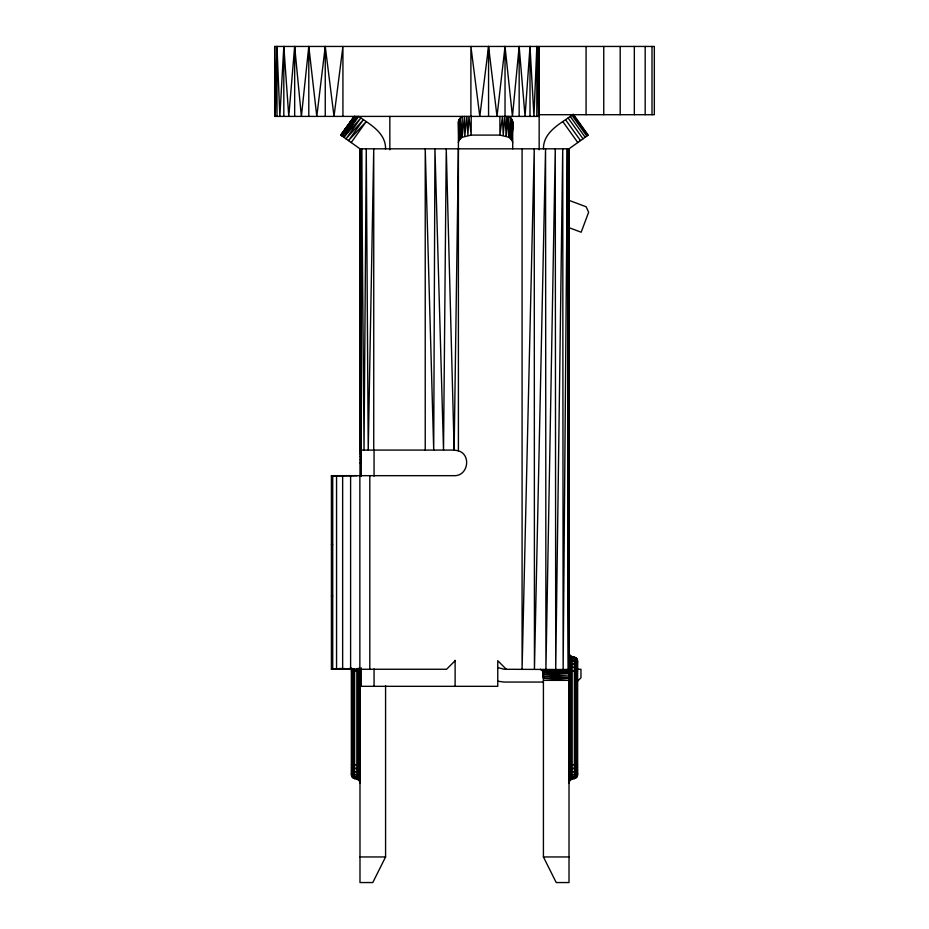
<?xml version="1.0" encoding="UTF-8"?>
<svg xmlns="http://www.w3.org/2000/svg" width="929" height="929" viewBox="0 0 929 929"><rect width="100%" height="100%" fill="white"/><g stroke="black" fill="none" stroke-linecap="round" stroke-linejoin="round"><path stroke-width="1.39" d="M359.86 669.263L359.86 475.671M373.737 450.077L373.737 148.826L368.232 450.077L366.27 148.826L364.029 450.077L361.59 148.826L361.265 476.171M369.8 669.263L369.8 475.671M543.419 670.993L543.419 678.251L569.012 680.353L543.419 680.353M543.419 148.826C543.36 131.279 561.337 123.278 573.309 114.279L588.208 135.088L569.012 148.826L569.012 678.135L543.419 678.251L542.896 671.307L540.306 669.263M354.158 116.404L340.792 135.088L359.987 148.826L569.012 148.826L569.012 678.135L543.407 676.266L569.001 676.057L543.349 674.349L568.966 673.769L543.198 672.677L568.85 671.876L542.896 671.307L568.618 670.448L567.41 148.826L563.148 669.263L562.73 148.826L555.728 669.263L555.263 148.826L545.927 669.263L545.555 148.826L534.442 669.263L534.233 148.826L522.086 669.263L522.086 148.826M361.59 148.826L360.557 450.077L359.987 148.826L359.987 475.915M458.403 142.543L458.845 140.604L462.154 137.271L462.236 116.404L458.856 119.771L458.403 121.722L458.403 450.809C471.677 454.885 467.949 476.287 454.142 475.671L331.409 475.671L331.409 669.263L446.582 669.263L455.117 660.728M568.083 541.433L569.012 494.809M458.403 450.809L454.142 450.077L458.403 148.826M458.403 121.722L458.845 140.604L458.856 119.771L460.122 138.816L460.157 117.96L462.154 137.271L471.2 135.088L499.907 135.088L508.953 137.271L510.95 117.96L510.985 138.816L512.262 119.771L512.262 140.604L508.953 137.271L508.871 116.404C517.801 121.85 509.417 134.577 512.703 142.543M342.929 116.404L342.929 46.45L334.01 116.404L325.255 46.45L316.801 116.404L308.8 46.45L301.379 116.404L294.667 46.45L288.78 116.404L283.821 46.45L279.861 116.404L276.993 46.45L275.251 116.404L274.67 46.45L654.33 46.45L654.33 114.708L573.611 114.708M499.907 116.404L499.907 135.088L502.461 116.404L503.216 135.344L504.761 116.404L506.305 136.087L506.828 116.404M539.157 149.778L539.157 46.45L538.565 116.404L536.823 46.45L533.954 116.404L530.006 46.45L525.048 116.404L519.16 46.45L512.448 116.404L505.028 46.45L497.015 116.404L488.561 46.45L479.805 116.404L470.898 46.45L470.898 116.404M506.305 136.087L507.884 116.404L508.953 137.271M568.989 556.901L568.966 497.212L569.012 558.828L568.966 497.236M462.154 137.271L464.512 116.404L464.802 136.087L466.846 116.404L467.891 135.344L468.924 116.404L471.2 135.088L471.2 116.404M569.012 783.159L569.012 652.622M569.163 782.055C570.197 777.457 577.757 780.139 577.548 774.623L577.548 661.158C577.757 655.642 570.197 658.324 569.163 653.726M569.012 782.532C568.885 776.841 577.664 779.988 577.548 774.287M569.012 780.697C569.14 775.367 577.42 778.641 577.548 773.311M569.012 777.782C569.593 773.091 576.967 776.435 577.548 771.755M569.012 773.985C570.278 770.28 576.282 773.427 577.548 769.723M568.769 554.543L568.769 499.117M385.581 685.672L385.581 856.956L372.784 882.55L359.987 882.55L359.987 668.59M569.012 769.56L577.548 767.354M351.197 142.543L366.096 121.722L348.503 140.604L363.367 119.771L345.994 138.816L360.835 117.96L343.835 137.271L357.584 116.404L342.186 136.087L355.284 116.404L341.14 135.344L354.448 116.404L340.792 135.088L354.39 116.404L342.801 132.975M343.835 137.271L358.664 116.404C370.114 124.416 385.732 132.719 385.581 148.826M342.778 133.114L353.415 118.633M342.186 136.087L356.631 116.404M567.851 501.021L568.362 500.429M348.468 669.263L349.385 668.346M577.548 681.201L580.962 677.787L580.962 669.263L578.059 669.263M568.234 669.554L542.408 670.262L568.618 670.448L567.41 148.826L568.234 669.554L504.168 669.263L497.77 667.545M331.409 669.263L348.921 668.81L339.491 668.439M539.157 114.708L572.717 114.708M539.157 116.404L274.67 116.404L274.67 46.45M359.987 450.077L454.386 450.077M359.987 450.519L361.265 450.519M359.987 451.796L361.265 451.796M359.987 453.828L361.265 453.828M359.987 456.476L361.265 456.476M359.987 459.565L361.265 459.565M359.987 462.874L361.265 462.874M331.409 475.962L357.003 475.671M331.409 544.742L332.71 544.742M331.409 595.93L332.71 595.93M351.452 670.97L359.987 670.97M569.012 670.97L577.548 670.97M543.337 682.06L504.168 682.06L497.549 681.189M351.452 764.811L359.987 764.811M569.012 764.811L577.548 764.811M359.987 856.956L385.581 856.956M543.419 671.156L543.419 856.956L569.012 856.956M351.452 668.427L351.452 774.623C351.255 780.441 360.197 777.341 359.987 783.159M569.012 200.362L586.129 206.761L588.638 212.253L581.171 232.227L569.012 227.686M506.305 669.263L497.77 660.728L497.77 686.322L361.265 686.322L361.265 667.835M567.851 552.616L568.362 553.219M572.961 114.534L587.86 135.344M571.916 115.277L586.814 136.087M570.267 116.462L585.165 137.271M568.107 118.006L583.006 138.816M565.598 119.795L580.497 140.604M562.904 121.722L577.803 142.543M568.014 552.743L568.873 555.275L568.769 499.105L568.571 553.719L568.362 500.429M577.548 668.427L569.012 666.221M359.987 769.56L351.452 767.354M543.419 856.956L556.216 882.55L569.012 882.55L569.012 148.826M577.548 666.058C576.282 662.354 570.278 665.501 569.012 661.796M359.987 773.985C358.722 770.28 352.718 773.427 351.452 769.723M577.548 664.026C576.967 659.335 569.593 662.679 569.012 657.999M359.987 777.782C359.407 773.091 352.033 776.435 351.452 771.755M577.548 662.47C577.42 657.14 569.14 660.403 569.012 655.084M359.987 780.697C359.86 775.367 351.58 778.641 351.452 773.311M577.548 661.483C577.664 655.793 568.885 658.94 569.012 653.25M359.987 782.532C360.115 776.841 351.336 779.988 351.452 774.287M454.142 450.077L446.257 148.826L443.528 450.077L434.946 148.826L433.715 450.077L425.227 148.826L425.227 450.077M359.987 148.826L360.127 450.077M652.007 46.45L652.007 114.708M645.179 46.45L645.179 114.708M634.333 46.45L634.333 114.708M620.2 46.45L620.2 114.708M603.745 46.45L603.745 114.708M586.071 46.45L586.071 114.708M577.397 660.054L577.397 775.727M576.967 659.021L576.967 776.76M576.294 658.138L576.294 777.643M575.411 657.465L575.411 778.316M574.377 657.035L574.377 778.746M572.171 656.745L572.171 779.036M571.149 656.315L571.149 779.466M570.267 655.642L570.267 780.139M569.582 654.759L569.582 781.022M536.823 46.45L536.823 116.404M530.006 46.45L530.006 116.404M519.16 46.45L519.16 116.404M512.703 121.722L512.703 148.826M505.028 46.45L505.028 116.404M488.561 46.45L488.561 116.404M455.117 660.38L455.117 686.322M389.843 116.404L389.843 149.778M374.062 450.077L374.062 476.171M374.062 668.926L374.062 686.322M359.837 668.729L359.837 782.055M359.418 668.172L359.418 781.022M358.733 668.323L358.733 780.139M357.851 668.439L357.851 779.466M356.829 668.508L356.829 779.036M354.623 668.566L354.623 778.746M353.589 668.636L353.589 778.316M352.706 668.752L352.706 777.643M352.033 668.903L352.033 776.76M351.603 668.137L351.603 775.727M350.605 475.671L350.605 669.263M342.65 475.671L342.65 669.263M336.553 475.671L336.553 669.263M332.71 475.671L332.71 669.263M325.255 46.45L325.255 116.404M308.8 46.45L308.8 116.404M294.667 46.45L294.667 116.404M283.821 46.45L283.821 116.404M276.993 46.45L276.993 116.404"/></g></svg>
